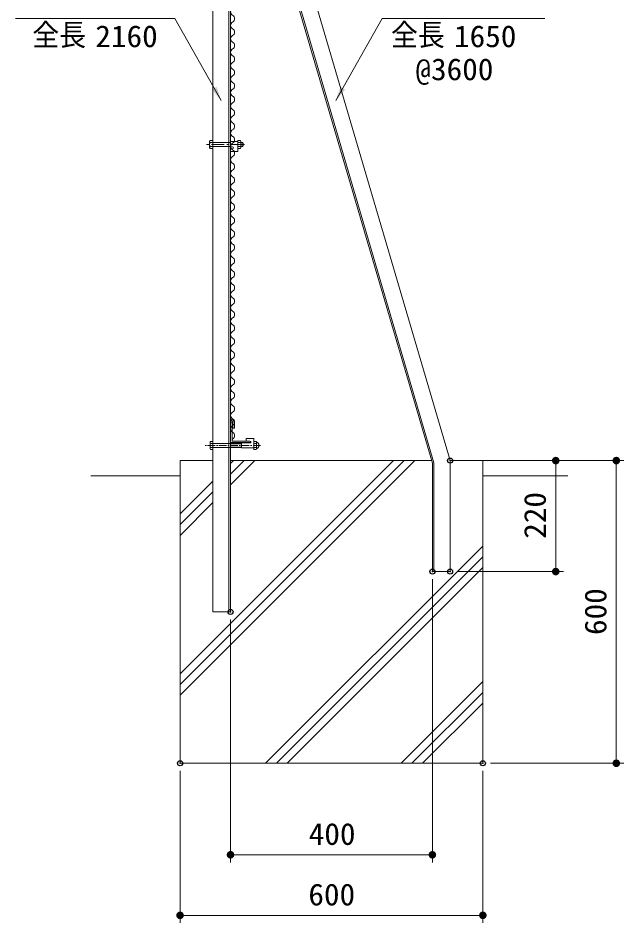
# Model space of a CAD drawing. Units: millimetres at full size. Extents: x -4455 to 4455, y -3150 to 3150.
# Drawn here: x 344 to 1545, y -1468 to 326 of the extents above; entities that cross this region are included whole.
import ezdxf
from ezdxf.enums import TextEntityAlignment as Align

# ---------------------------------------------------------------- set-up
doc = ezdxf.new("R2010")
doc.units = ezdxf.units.MM
doc.header["$LTSCALE"] = 20
doc.header["$PDMODE"] = 32
doc.header["$PDSIZE"] = 10
for name, pattern in [('DASHED', [7.5, 6, -1.5]), ('USER1', [2, 1.25, -0.25, 0.25, -0.25]), ('USER3', [1.125, 0.75, -0.125, 0.125, -0.125]), ('USER4', [4.7625, 3.175, -1.5875])]:
    doc.linetypes.add(name, pattern=pattern)
for name, color, linetype, lineweight in [('0-1_SUNPOU', 1, 'Continuous', 18), ('0-4_6文字', 3, 'Continuous', 18), ('0-5_1部材', 7, 'Continuous', 18), ('0-6_8部品', 7, 'Continuous', 18), ('0-7_GL', 7, 'Continuous', 18), ('0-8_4基礎', 4, 'Continuous', 18), ('0-A_5寸法', 1, 'Continuous', 18), ('0-C_2網', 4, 'Continuous', 18), ('0-D_AMI', 3, 'Continuous', 18)]:
    doc.layers.add(name, color=color, linetype=linetype, lineweight=lineweight)
doc.layers.add('0-2_DEFPOINTS', color=7, linetype='Continuous')
doc.styles.add('ＭＳ ゴシック', font='')
doc.styles.get('ＭＳ ゴシック').set_extended_font_data('MS Gothic')

# ---------------------------------------------------------------- blocks, each defined once
blk = doc.blocks.new('M1')
at = {"layer": '0-1_SUNPOU'}
blk.add_line((-5, 0), (-38.58, 0), dxfattribs=at)
for points in [[(0, 0), (-5, 0), (-4.96, 0.63)], [(0, 0), (-4.96, -0.63), (-5, 0)], [(0, 0), (-4.96, 0.63), (-4.84, 1.24)], [(0, 0), (-4.84, -1.24), (-4.96, -0.63)], [(0, 0), (-4.84, 1.24), (-4.65, 1.84)], [(0, 0), (-4.65, -1.84), (-4.84, -1.24)], [(0, 0), (-4.65, 1.84), (-4.38, 2.41)], [(0, 0), (-4.38, -2.41), (-4.65, -1.84)], [(0, 0), (-4.38, 2.41), (-4.05, 2.94)], [(0, 0), (-4.05, -2.94), (-4.38, -2.41)], [(0, 0), (-4.05, 2.94), (-3.64, 3.42)], [(0, 0), (-3.64, -3.42), (-4.05, -2.94)], [(0, 0), (-3.64, 3.42), (-3.19, 3.85)], [(0, 0), (-3.19, -3.85), (-3.64, -3.42)], [(0, 0), (-3.19, 3.85), (-2.68, 4.22)], [(0, 0), (-2.68, -4.22), (-3.19, -3.85)], [(0, 0), (-2.68, 4.22), (-2.13, 4.52)], [(0, 0), (-2.13, -4.52), (-2.68, -4.22)], [(0, 0), (-2.13, 4.52), (-1.55, 4.76)], [(0, 0), (-1.55, -4.76), (-2.13, -4.52)], [(0, 0), (-1.55, 4.76), (-0.94, 4.91)], [(0, 0), (-0.94, -4.91), (-1.55, -4.76)], [(0, 0), (-0.94, 4.91), (-0.31, 4.99)], [(0, 0), (-0.31, -4.99), (-0.94, -4.91)], [(0, 0), (-0.31, 4.99), (0.31, 4.99)], [(0, 0), (0.31, -4.99), (-0.31, -4.99)], [(0, 0), (0.31, 4.99), (0.94, 4.91)], [(0, 0), (0.94, 4.91), (1.55, 4.76)], [(0, 0), (1.55, 4.76), (2.13, 4.52)], [(0, 0), (2.13, 4.52), (2.68, 4.22)], [(0, 0), (2.68, 4.22), (3.19, 3.85)], [(0, 0), (3.19, 3.85), (3.64, 3.42)], [(0, 0), (3.64, 3.42), (4.05, 2.94)], [(0, 0), (4.05, 2.94), (4.38, 2.41)], [(0, 0), (4.38, 2.41), (4.65, 1.84)], [(0, 0), (4.65, 1.84), (4.84, 1.24)], [(0, 0), (4.84, 1.24), (4.96, 0.63)], [(0, 0), (4.96, 0.63), (5, 0)], [(0, 0), (0.94, -4.91), (0.31, -4.99)], [(0, 0), (1.55, -4.76), (0.94, -4.91)], [(0, 0), (2.13, -4.52), (1.55, -4.76)], [(0, 0), (2.68, -4.22), (2.13, -4.52)], [(0, 0), (3.19, -3.85), (2.68, -4.22)], [(0, 0), (3.64, -3.42), (3.19, -3.85)], [(0, 0), (4.05, -2.94), (3.64, -3.42)], [(0, 0), (4.38, -2.41), (4.05, -2.94)], [(0, 0), (4.65, -1.84), (4.38, -2.41)], [(0, 0), (4.84, -1.24), (4.65, -1.84)], [(0, 0), (4.96, -0.63), (4.84, -1.24)], [(0, 0), (5, 0), (4.96, -0.63)]]:
    blk.add_solid(points, dxfattribs=at)
blk = doc.blocks.new('NAMIX13')
at = {"layer": '0-D_AMI'}
for centre, start, end in [((-71.1, -133.3), 298.07249, 61.92751), ((71.1, -400), 118.07249, 241.92751), ((-71.1, -666.7), 298.07249, 61.92751), ((71.1, -933.3), 118.07249, 241.92751), ((-71.1, -1200), 298.07249, 61.92751), ((71.1, -1466.7), 118.07249, 241.92751), ((-71.1, -1733.3), 298.07249, 61.92751), ((71.1, -2000), 118.07249, 241.92751), ((-71.1, -2266.7), 298.07249, 61.92751), ((71.1, -2533.3), 118.07249, 241.92751), ((-71.1, -2800), 298.07249, 61.92751), ((71.1, -3066.7), 118.07249, 241.92751), ((-71.1, -3333.3), 298.07249, 61.92751), ((71.1, -3600), 118.07249, 241.92751), ((-71.1, -3866.7), 298.07249, 61.92751), ((71.1, -4133.3), 118.07249, 241.92751), ((-71.1, -4400), 298.07249, 61.92751), ((71.1, -4666.7), 118.07249, 241.92751), ((-71.1, -4933.3), 298.07249, 61.92751), ((71.1, -5200), 118.07249, 241.92751), ((-71.1, -5466.7), 298.07249, 61.92751), ((71.1, -5733.3), 118.07249, 241.92751)]:
    blk.add_arc(centre, 151.1, start, end, dxfattribs=at)

msp = doc.modelspace()

# ---------------------------------------------------------------- linework, layer by layer
at = {"layer": '0-2_DEFPOINTS'}
for p in [(1200.15, -551.56), (1165.15, -771.56), (1200.15, -771.56), (1409.62, -771.56), (765.15, -851.56), (665.15, -1151.56), (1265.15, -1151.56), (1529.62, -1151.56), (1165.15, -1333.07), (665.15, -1453.07)]:
    msp.add_point(p, dxfattribs=at)
at = {"layer": '0-4_6文字', "color": 7}
for points in [[(338.87, 324.86), (655.11, 324.86), (746.72, 162.25)], [(1387.81, 324.86), (1065.53, 324.86), (973.92, 162.25)]]:
    msp.add_lwpolyline(points, dxfattribs=at)
for points in [[(747.7, 160.51), (728.44, 184.09), (737.51, 189.2)], [(972.94, 160.51), (983.12, 189.2), (992.2, 184.09)]]:
    msp.add_solid(points, dxfattribs=at)
at = {"layer": '0-5_1部材'}
for p, q in [((730.15, 1316.2), (730.15, -851.56)), ((762.15, 1309.11), (762.15, -851.56)), ((765.15, 1308.44), (765.15, -851.56)), ((775.15, 773.29), (1165.15, -556.71)), ((778.15, 773.74), (1168.15, -556.26)), ((810.15, 778.44), (1200.15, -551.56)), ((772.83, -475.16), (765.15, -463.49)), ((769.83, -476.05), (765.15, -468.95)), ((765.15, -475.95), (766.65, -475.95)), ((768.15, -511.45), (768.15, -477.45)), ((769.83, -487.05), (769.83, -476.05)), ((772.83, -487.05), (772.83, -475.16)), ((769.83, -487.05), (772.83, -487.05)), ((767.15, -515.95), (805.15, -515.95)), ((769.65, -512.95), (803.65, -512.95)), ((805.15, -514.45), (805.15, -516.45)), ((1200.15, -551.56), (1200.15, -771.56)), ((1165.15, -556.71), (1165.15, -771.56)), ((1168.15, -556.26), (1168.15, -771.56)), ((1165.15, -771.56), (1200.15, -771.56)), ((765.15, -851.56), (730.15, -851.56))]:
    msp.add_line(p, q, dxfattribs=at)
for centre, radius, start, end in [((766.65, -477.45), 1.5, 0, 90), ((767.15, -513.95), 2, 209.64572, 270), ((769.65, -511.45), 1.5, 179.99992, 270), ((803.65, -514.45), 1.5, 0.01748, 90)]:
    msp.add_arc(centre, radius, start, end, dxfattribs=at)
at = {"layer": '0-6_8部品', "color": 1, "linetype": 'USER1'}
msp.add_line((792.77, 74.87), (714.28, 74.87), dxfattribs=at)
at = {"layer": '0-6_8部品'}
for p, q in [((723.75, 80.79), (724.86, 82.71)), ((723.75, 68.95), (723.75, 80.79)), ((724.44, 78.87), (730.15, 78.87)), ((724.86, 82.71), (730.15, 82.71)), ((730.15, 67.03), (730.15, 82.71)), ((765.15, 81.19), (765.15, 70.69)), ((765.15, 81.19), (779.35, 81.19)), ((779.35, 67.03), (779.35, 82.71)), ((779.35, 81.19), (779.35, 61.19)), ((785.06, 78.87), (779.35, 78.87)), ((785.75, 68.95), (785.75, 80.79)), ((785.75, 78.87), (789.3, 78.87)), ((789.3, 70.87), (789.3, 78.87)), ((723.75, 68.95), (724.86, 67.03)), ((724.44, 70.87), (730.15, 70.87)), ((724.86, 67.03), (730.15, 67.03)), ((765.15, 70.69), (769.1, 70.69)), ((765.15, 66.19), (769.1, 66.19)), ((765.15, 66.19), (765.15, 61.19)), ((765.15, 61.19), (779.35, 61.19)), ((785.06, 70.87), (779.35, 70.87)), ((784.64, 67.03), (779.35, 67.03)), ((785.75, 68.95), (784.64, 67.03)), ((785.75, 70.87), (789.3, 70.87)), ((724.55, -514.52), (725.17, -513.45)), ((724.55, -528.38), (724.55, -514.52)), ((730.15, -513.45), (725.17, -513.45)), ((730.15, -517.45), (725.17, -517.45)), ((730.15, -529.45), (730.15, -513.45)), ((765.15, -517.45), (787.15, -517.45)), ((787.15, -526.45), (787.15, -516.45)), ((787.15, -516.45), (805.15, -516.45)), ((796.15, -507.45), (796.15, -512.95)), ((811.15, -507.45), (796.15, -507.45)), ((811.15, -513.45), (811.15, -507.45)), ((811.15, -529.45), (811.15, -513.45)), ((811.15, -513.45), (816.13, -513.45)), ((811.15, -525.45), (811.15, -517.45)), ((811.15, -517.45), (816.13, -517.45)), ((724.55, -528.38), (725.17, -529.45)), ((730.15, -525.45), (725.17, -525.45)), ((730.15, -529.45), (725.17, -529.45)), ((765.15, -525.45), (787.15, -525.45)), ((787.15, -526.45), (811.15, -526.45)), ((811.15, -525.45), (816.18, -525.45)), ((811.15, -529.45), (816.13, -529.45)), ((816.75, -528.38), (816.13, -529.45))]:
    msp.add_line(p, q, dxfattribs=at)
at = {"layer": '0-6_8部品', "color": 3, "linetype": 'USER4'}
for p, q in [((730.15, 78.87), (765.15, 78.87)), ((730.15, -517.45), (765.15, -517.45)), ((730.15, -525.45), (765.15, -525.45))]:
    msp.add_line(p, q, dxfattribs=at)
at = {"layer": '0-6_8部品', "color": 1}
for p, q in [((785.75, 78.07), (789.71, 78.07)), ((785.75, 71.67), (789.71, 71.67))]:
    msp.add_line(p, q, dxfattribs=at)
at = {"layer": '0-6_8部品', "color": 3, "linetype": 'DASHED'}
msp.add_line((730.15, 70.87), (765.15, 70.87), dxfattribs=at)
at = {"layer": '0-6_8部品', "color": 4}
for p, q in [((765.15, -518.25), (787.15, -518.25)), ((765.15, -524.65), (787.15, -524.65))]:
    msp.add_line(p, q, dxfattribs=at)
at = {"layer": '0-6_8部品', "color": 1, "linetype": 'USER3'}
msp.add_line((824.78, -521.45), (714.34, -521.45), dxfattribs=at)
at = {"layer": '0-6_8部品'}
for points in [[(785.75, 80.79), (784.64, 82.71), (779.35, 82.71)], [(816.75, -528.38), (816.75, -514.52), (816.13, -513.45)]]:
    msp.add_lwpolyline(points, dxfattribs=at)
for centre, radius, start, end in [((726.78, 80.79), 3.03, 180, 219.3382), ((735.75, 74.87), 12, 160.52878, 199.47122), ((782.72, 80.79), 3.03, 320.6618, 0), ((773.75, 74.87), 12, 340.52878, 19.47122), ((782.38, 74.87), 8, 330, 30), ((726.78, 68.95), 3.03, 140.6618, 180), ((769.1, 68.44), 2.25, 270, 90), ((782.72, 68.95), 3.03, 0, 39.3382), ((731.78, -514.52), 7.23, 179.99992, 203.88486), ((737.74, -521.45), 13.19, 162.35463, 197.65355), ((802.32, -521.57), 14.39, 344.30688, 16.61112), ((809.52, -514.52), 7.23, 336.03567, 0), ((813.72, -521.32), 7.61, 293.49969, 65.96921), ((731.78, -528.38), 7.23, 156.1122, 179.99992), ((809.52, -528.38), 7.27, 0, 23.62772)]:
    msp.add_arc(centre, radius, start, end, dxfattribs=at)
at = {"layer": '0-7_GL'}
for p, q in [((665.15, -581.56), (488.23, -581.56)), ((1433.45, -581.56), (1265.15, -581.56))]:
    msp.add_line(p, q, dxfattribs=at)
at = {"layer": '0-8_4基礎', "color": 7}
for p, q in [((665.15, -551.56), (730.15, -551.56)), ((665.15, -1151.56), (665.15, -551.56)), ((765.15, -551.56), (1163.6, -551.56)), ((1200.15, -551.56), (1265.15, -551.56)), ((1265.15, -1151.56), (1265.15, -551.56)), ((665.15, -1151.56), (1265.15, -1151.56))]:
    msp.add_line(p, q, dxfattribs=at)
at = {"layer": '0-8_4基礎'}
for p, q in [((665.15, -1016.69), (1130.28, -551.56)), ((665.15, -995.47), (1109.07, -551.56)), ((665.15, -974.26), (1087.85, -551.56)), ((765.15, -599.75), (813.35, -551.56)), ((765.15, -578.54), (792.13, -551.56)), ((765.15, -557.33), (770.92, -551.56)), ((665.15, -657.33), (730.15, -592.33)), ((665.15, -678.54), (730.15, -613.54)), ((665.15, -699.75), (730.15, -634.75)), ((834.8, -1151.56), (1265.15, -721.21)), ((856.02, -1151.56), (1265.15, -742.42)), ((877.23, -1151.56), (1265.15, -763.64)), ((1103.37, -1151.56), (1265.15, -989.77)), ((1124.58, -1151.56), (1265.15, -1010.99)), ((1145.79, -1151.56), (1265.15, -1032.2))]:
    msp.add_line(p, q, dxfattribs=at)
at = {"layer": '0-A_5寸法'}
for p, q in [((1215.15, -551.56), (1424.62, -551.56)), ((1215.15, -551.56), (1544.62, -551.56)), ((1409.62, -551.56), (1409.62, -771.56)), ((1529.62, -551.56), (1529.62, -1151.56)), ((1165.15, -786.56), (1165.15, -1348.07)), ((1215.15, -771.56), (1424.62, -771.56)), ((765.15, -866.56), (765.15, -1348.07)), ((1280.15, -1151.56), (1544.62, -1151.56)), ((665.15, -1166.56), (665.15, -1468.07)), ((1265.15, -1166.56), (1265.15, -1468.07)), ((765.15, -1333.07), (1165.15, -1333.07)), ((1265.15, -1453.07), (665.15, -1453.07))]:
    msp.add_line(p, q, dxfattribs=at)
at = {"layer": '0-C_2網', "color": 3}
for centre, start, end in [((765.79, -48.85), 298.07249, 61.92751), ((772.91, -62.19), 118.07249, 241.92751)]:
    msp.add_arc(centre, 7.56, start, end, dxfattribs=at)
at = {"layer": '0-D_AMI'}
for centre, start, end in [((772.91, -382.19), 118.07249, 241.92751), ((765.79, -368.85), 298.07249, 61.92751), ((765.79, -395.52), 298.07249, 61.92751), ((772.91, -408.85), 118.07249, 241.92751), ((772.91, -435.52), 118.07249, 241.92751), ((765.79, -422.19), 298.07249, 61.92751), ((765.79, -448.85), 298.07249, 61.92751), ((772.91, -462.19), 118.07249, 241.92751), ((772.91, -488.85), 118.07249, 241.92751), ((765.79, -475.52), 298.07249, 61.92751), ((765.79, -502.19), 298.07249, 61.92751)]:
    msp.add_arc(centre, 7.56, start, end, dxfattribs=at)

# ---------------------------------------------------------------- block references
at = {"layer": '0-A_5寸法', "xscale": 1.5, "yscale": 1.5}
for p, rotation in [((1409.62, -551.56), 90), ((1529.62, -551.56), 90), ((1409.62, -771.56), 270), ((1529.62, -1151.56), 270), ((765.15, -1333.07), 180), ((665.15, -1453.07), 180)]:
    msp.add_blockref('M1', p, dxfattribs=dict(at, rotation=rotation))
for p in [(1165.15, -1333.07), (1265.15, -1453.07)]:
    msp.add_blockref('M1', p, dxfattribs=at)
at = {"layer": '0-C_2網', "xscale": 0.05, "yscale": 0.05}
for p in [(769.35, 544.48), (769.35, 251.15), (769.35, -68.85)]:
    msp.add_blockref('NAMIX13', p, dxfattribs=at)

# ---------------------------------------------------------------- texts
at = {"layer": '0-4_6文字', "style": 'ＭＳ ゴシック'}
for s, width, p in [('全長', 0.9, (372.59, 258.05)), ('2160', 1.05, (497.32, 255.07)), ('全長', 0.9, (1083.29, 258.05)), ('1650', 1.05, (1208.02, 255.07)), ('@3600', 1.05, (1131.57, 189.59))]:
    msp.add_text(s, height=43.26, dxfattribs=dict(at, width=width)).set_placement(p, align=Align.BOTTOM_LEFT)
at = {"layer": '0-A_5寸法', "color": 3, "style": 'ＭＳ ゴシック', "width": 1.05}
for s, p in [('220', (1402.95, -706.56)), ('600', (1522.95, -897.31))]:
    msp.add_text(s, height=43.26, rotation=90, dxfattribs=at).set_placement(p, align=Align.BOTTOM_LEFT)
for s, p in [('400', (920.15, -1326.4)), ('600', (919.4, -1446.4))]:
    msp.add_text(s, height=43.26, dxfattribs=at).set_placement(p, align=Align.BOTTOM_LEFT)

doc.saveas('drawing.dxf')
